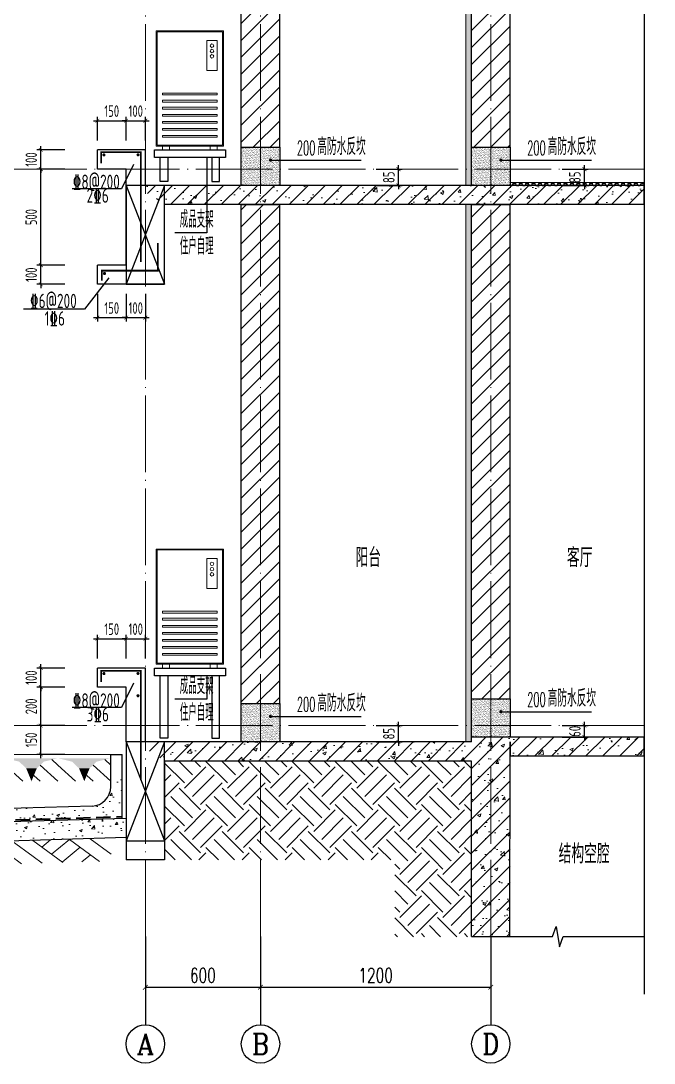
# Model space of a CAD drawing. Extents: x -668857 to 154266, y -275694 to 291306.
# Drawn here: x 26321 to 29621, y 144440 to 149872 of the extents above; entities that cross this region are included whole.
import ezdxf
from ezdxf.enums import TextEntityAlignment as Align

# ---------------------------------------------------------------- set-up
doc = ezdxf.new("R2010")
doc.units = 0
doc.header["$LTSCALE"] = 1000
doc.linetypes.add('DASH', pattern=[0.35, 0.25, -0.1])
doc.linetypes.add('DOTE', pattern=[2.42, 2, -0.2, 0.02, -0.2])
doc.layers.get('0').update_dxf_attribs({"linetype": 'CONTINUOUS'})
doc.layers.get('DEFPOINTS').update_dxf_attribs({"linetype": 'CONTINUOUS'})
for name, color, linetype in [('A-AXIS_TEXT', 7, 'CONTINUOUS'), ('AXIS', 3, 'CONTINUOUS'), ('COLUMN', 4, 'CONTINUOUS'), ('DIM', 2, 'CONTINUOUS'), ('DIM_IDEN', 67, 'CONTINUOUS'), ('DIM_SYMB', 3, 'CONTINUOUS'), ('PUB_TEXT', 2, 'CONTINUOUS'), ('REIN', 6, 'CONTINUOUS'), ('S-大样-砼线', 7, 'CONTINUOUS'), ('S-引出线', 40, 'CONTINUOUS'), ('TEXT', 2, 'CONTINUOUS'), ('WALL', 5, 'CONTINUOUS'), ('空调外机', 8, 'CONTINUOUS'), ('立面-看线', 251, 'CONTINUOUS')]:
    doc.layers.add(name, color=color, linetype=linetype)
for name, color, linetype, lineweight in [('AXIS_TEXT', 7, 'CONTINUOUS', 20), ('DOTE', 19, 'DOTE', 9), ('PUB_HATCH', 8, 'CONTINUOUS', 9), ('填充', 251, 'CONTINUOUS', 5), ('平面-空调室外机', 143, 'CONTINUOUS', 9), ('立面-中轮廓线', 30, 'CONTINUOUS', 35), ('粉刷', 251, 'CONTINUOUS', 9)]:
    doc.layers.add(name, color=color, linetype=linetype, lineweight=lineweight)
doc.styles.add('_TCH_AXIS', font='COMPLEX', dxfattribs={"bigfont": 'GBCBIG'})
doc.styles.add('_TCH_DIM_T3', font='SIMPLEX', dxfattribs={"width": 0.705882, "bigfont": 'GBCBIG'})
doc.styles.add('COMPLEX', font='COMPLEX')
doc.styles.add('DIM_FONT_T3', font='SIMPLEX', dxfattribs={"width": 0.705882, "bigfont": 'GBCBIG'})
doc.styles.add('TSSD_DIMENSION', font='Tssdeng.shx', dxfattribs={"width": 0.7, "bigfont": 'tssdchn.shx'})
doc.styles.add('TSSD_REIN', font='tssdeng.shx', dxfattribs={"width": 0.7, "height": 300, "bigfont": 'tssdchn.shx'})
doc.dimstyles.new('_TCH_ARCH&&25', dxfattribs={"dimtxt": 74.375, "dimasz": 25, "dimexe": 62.5, "dimexo": 75, "dimgap": 25, "dimtad": 1, "dimdec": 0, "dimzin": 0, "dimdsep": 46, "dimtxsty": '_TCH_DIM_T3', "dimblk": 'ARCHTICK', "dimcen": 0.09, "dimclrt": 7, "dimazin": 0, "dimtfac": 1, "dimtdec": 0, "dimtix": 1, "dimtmove": 2, "dimatfit": 3, "dimldrblk": 'ARCHTICK', "dimfxl": 0, "dimtolj": 1, "dimtzin": 0, "dimarcsym": 0})
doc.dimstyles.new('TSSD_20_20', dxfattribs={"dimtxt": 60, "dimasz": 20, "dimexe": 20, "dimexo": 50, "dimgap": 20, "dimtad": 1, "dimdec": 0, "dimzin": 0, "dimdsep": 46, "dimtxsty": 'TSSD_DIMENSION', "dimblk": 'ARCHTICK', "dimblk1": 'ARCHTICK', "dimblk2": 'ARCHTICK', "dimcen": 0, "dimdle": 20, "dimclrt": 7, "dimadec": 0, "dimazin": 0, "dimtfac": 1, "dimtdec": 0, "dimtix": 1, "dimtmove": 2, "dimatfit": 3, "dimfxl": 0, "dimtolj": 1, "dimtzin": 0, "dimarcsym": 0})
pattern_1 = [(45, (-838439.23, 272185.12), (0, 224.506403), [158.75, -158.75]), (45, (-838481.33, 272227.21), (0, 224.506403), [158.75, -158.75]), (45, (-838523.42, 272269.3), (0, 224.506403), [158.75, -158.75]), (135, (-838523.42, 272297.37), (-224.506403, 0), [158.75, -158.75]), (135, (-838481.33, 272339.46), (-224.506403, 0), [158.75, -158.75]), (135, (-838439.23, 272381.56), (-224.506403, 0), [158.75, -158.75])]
pattern_2 = [(50, (28072.99, 249033.25), (143.452037, -12.550427), [15, -165]), (355, (28072.99, 249033.25), (-27.750267, 150.438427), [12, -132]), (100.4514, (28084.94, 249032.2), (115.701876, 137.88791), [12.74804, -140.22842]), (46.1842, (28072.99, 249073.25), (213.44821, -33.1038), [22.5, -247.5]), (96.6356, (28090.77, 249070.5), (186.93254, 194.82357), [19.12206, -210.3426]), (351.1842, (28072.99, 249073.25), (186.93239, 194.82372), [18, -198]), (21, (28092.99, 249063.25), (119.38141, -80.52378), [15, -165]), (326, (28092.99, 249063.25), (48.663066, 145.03001), [12, -132]), (71.4514, (28102.93, 249056.54), (168.044526, 64.5061), [12.74804, -140.22842]), (37.5, (28072.986, 249033.25), (2.431971, 66.578771), [0, -130.4, 0, -134, 0, -132.5]), (7.5, (28072.986, 249033.25), (52.613907, 78.882342), [0, -76.4, 0, -127.4, 0, -50.5]), (327.5, (28028.386, 249033.25), (106.764487, -4.510974), [0, -50, 0, -156, 0, -207]), (317.5, (28008.39, 249033.25), (116.637234, 20.020996), [0, -65, 0, -103.6, 0, -147])]
pattern_3 = [(45, (-562273.49, 314686.944), (-44.1941915, 44.1941915), [])]
pattern_4 = [(45, (-562273.49, 314642.066), (-44.194174, 44.194174), []), (50, (-562273.49, 314642.07), (179.315046, -15.688034), [18.75, -206.25]), (355, (-562273.49, 314642.07), (-34.687833, 188.048033), [15, -165]), (100.4514, (-562258.55, 314640.76), (144.627345, 172.359886), [15.93505, -175.28553]), (46.1842, (-562273.49, 314692.07), (266.81026, -41.37975), [28.125, -309.375]), (96.6356, (-562251.25, 314688.62), (233.66568, 243.52947), [23.90257, -262.92825]), (351.1842, (-562273.5, 314692.07), (233.66549, 243.52965), [22.5, -247.5]), (21, (-562248.49, 314679.57), (149.226763, -100.654723), [18.75, -206.25]), (326, (-562248.49, 314679.57), (60.828833, 181.28751), [15, -165]), (71.4514, (-562236.05, 314671.18), (210.055657, 80.632624), [15.93505, -175.28553]), (37.5, (-562273.49, 314642.066), (3.039964, 83.2234635), [0, -163, 0, -167.5, 0, -165.625]), (7.5, (-562273.49, 314642.07), (65.767384, 98.602928), [0, -95.5, 0, -159.25, 0, -63.125]), (327.5, (-562329.24, 314642.066), (133.455609, -5.638718), [0, -62.5, 0, -195, 0, -258.75]), (317.5, (-562354.24, 314642.07), (145.796542, 25.026246), [0, -81.25, 0, -129.5, 0, -183.75])]

# ---------------------------------------------------------------- blocks, each defined once
blk = doc.blocks.new('$LINEPAT$素土夯实')
at = {"color": 0}
for p, q in [((0, -210), (210, 0)), ((120, -300), (420, 0)), ((420, 0), (608, -188)), ((495, -300), (795, 0)), ((615, 0), (705, -90)), ((315, -105), (502, -293)), ((210, -210), (300, -300)), ((705, -300), (795, -210))]:
    blk.add_line(p, q, dxfattribs=at)
blk = doc.blocks.new('$LinePat$自然土壤')
at = {"color": 0}
for p, q in [((0, -90), (71, -19)), ((0, -300), (211, -89)), ((420, -300), (630, -90)), ((210, -300), (286, -224))]:
    blk.add_line(p, q, dxfattribs=at)
for points in [[(0, 0), (630, 0), (168, -45), (462, -45)], [(168, -45), (462, -45), (252, -132), (378, -132)], [(252, -132), (378, -132), (315, -300)]]:
    blk.add_solid(points, dxfattribs=at)
blk = doc.blocks.new('sanshui')
at = {"layer": '粉刷'}
h = blk.add_hatch(dxfattribs=at)
h.set_pattern_fill('混凝土', color=256, scale=20)
h.set_pattern_definition(pattern_2)
edge = h.paths.add_edge_path()
edge.add_line((346317.8, 427329.6), (346257.8, 427329.6))
edge.add_line((346257.8, 427329.6), (346257.8, 427160.3))
edge.add_arc((346157.8, 427160.3), 100, 271.7184, 360, ccw=False)
edge.add_line((346160.8, 427060.3), (345137.8, 427029.6))
edge.add_line((345137.8, 427029.6), (345137.8, 426969.6))
edge.add_line((345137.8, 426969.6), (346317.8, 427005))
edge.add_line((346317.8, 427005), (346317.8, 427329.6))
h = blk.add_hatch(dxfattribs=at)
h.set_pattern_fill('混凝土', color=256, scale=20)
h.set_pattern_definition(pattern_2)
h.paths.add_polyline_path([(346337.8, 426895.6), (346337.8, 426995.6), (345037.8, 426956.6), (345037.8, 426856.6)])
at = {"layer": 'COLUMN'}
for p, q in [((346257.8, 427329.6), (346317.8, 427329.6)), ((346257.8, 427160.3), (346257.8, 427329.6)), ((346317.8, 426995), (346317.8, 427329.6)), ((346160.8, 427060.3), (345137.8, 427029.6)), ((346338.1, 426995.6), (345037.8, 426956.6)), ((345137.8, 426959.6), (345137.8, 427029.6)), ((345037.8, 426856.6), (345037.8, 426956.6)), ((346338.1, 426895.6), (345037.8, 426856.6))]:
    blk.add_line(p, q, dxfattribs=at)
blk.add_arc((346157.8, 427160.3), 100, 271.7184, 0, dxfattribs=at)
at = {"layer": '立面-中轮廓线', "linetype": 'DASH', "ltscale": 0.3}
blk.add_lwpolyline([(345027.8, 426856.6), (345027.8, 426966.3), (346317.8, 427005)], dxfattribs=at)
at = {"layer": '粉刷'}
blk.add_line((344881.5, 427329.6), (346257.8, 427329.6), dxfattribs=at)
at = {"layer": '粉刷', "yscale": 0.4, "zscale": 0.4}
for name, p, xscale, rotation in [('$LinePat$自然土壤', (345156.8, 427309.6), -0.4369306507241237, 359.9999999999903), ('$LinePat$自然土壤', (345432, 427309.6), -0.4369306507241237, 359.9999999999903), ('$LinePat$自然土壤', (345707.3, 427309.6), -0.4369306507241237, 359.9999999999903), ('$LinePat$自然土壤', (345982.6, 427309.6), -0.4369306507241237, 359.9999999999903), ('$LinePat$自然土壤', (346257.8, 427309.6), -0.4369306507241237, 359.9999999999903), ('$LINEPAT$素土夯实', (345851.2, 426881), -0.5117605352322558, 1.718358001643932), ('$LINEPAT$素土夯实', (346257.8, 426893.2), -0.5117605352322558, 1.718358001643932), ('$LINEPAT$素土夯实', (345444.5, 426868.8), -0.5117605352322558, 1.718358001643932)]:
    blk.add_blockref(name, p, dxfattribs=dict(at, xscale=xscale, rotation=rotation))
blk = doc.blocks.new('kongtiao')
for p, q in [((-338.7, 49), (-338.7, -550.8)), ((11, 49), (-338.7, 49)), ((-334.1, 44.4), (-334.1, -546.2)), ((6.4, 44.4), (-334.1, 44.4)), ((6.4, -546.2), (6.4, 44.4)), ((11, -550.8), (11, 49)), ((-76.2, -0.5), (-76.2, -156.5)), ((-21.1, -0.5), (-76.2, -0.5)), ((-21.1, -156.5), (-21.1, -0.5)), ((-76.2, -156.5), (-21.1, -156.5)), ((-338.7, -550.8), (11, -550.8)), ((-334.1, -546.2), (6.4, -546.2)), ((-306.6, -550.8), (-306.6, -571.2)), ((-306.6, -571.2), (-269.8, -571.2)), ((-269.8, -571.2), (-269.8, -550.8)), ((-57.9, -571.2), (-57.9, -550.8)), ((-21.1, -571.2), (-57.9, -571.2)), ((-21.1, -550.8), (-21.1, -571.2))]:
    blk.add_line(p, q)
for points in [[(-306.6, -275.4), (-21.1, -275.4), (-21.1, -284.6), (-306.6, -284.6)], [(-306.6, -312.1), (-21.1, -312.1), (-21.1, -321.3), (-306.6, -321.3)], [(-306.6, -348.8), (-21.1, -348.8), (-21.1, -358), (-306.6, -358)], [(-306.6, -385.6), (-21.1, -385.6), (-21.1, -394.7), (-306.6, -394.7)], [(-306.6, -422.3), (-21.1, -422.3), (-21.1, -431.5), (-306.6, -431.5)], [(-306.6, -459), (-21.1, -459), (-21.1, -468.2), (-306.6, -468.2)], [(-306.6, -495.7), (-21.1, -495.7), (-21.1, -504.9), (-306.6, -504.9)]]:
    blk.add_lwpolyline(points, close=True)
for centre in [(-48.7, -28), (-48.7, -55.6), (-48.7, -83.1)]:
    blk.add_circle(centre, 9.18)
blk = doc.blocks.new('_ArchTick')
at = {"color": 0, "linetype": 'ByBlock', "const_width": 0.15}
blk.add_lwpolyline([(-0.5, -0.5), (0.5, 0.5)], dxfattribs=at)
blk = doc.blocks.new('*D2349')
at = {"layer": 'DEFPOINTS', "color": 0}
for p in [(29091.8, 146199), (29257.8, 146199), (29091.8, 146139)]:
    blk.add_point(p, dxfattribs=at)
at = {"layer": 'DIM', "color": 0, "lineweight": -2}
for p, q in [((29141.8, 146199), (29277.8, 146199)), ((29257.8, 146199), (29257.8, 146219)), ((29257.8, 146139), (29257.8, 146199)), ((29141.8, 146139), (29277.8, 146139)), ((29257.8, 146139), (29257.8, 146119))]:
    blk.add_line(p, q, dxfattribs=at)
at = {"layer": 'DIM', "color": 0, "lineweight": -2, "xscale": 20, "yscale": 20, "zscale": 20}
for p, rotation in [((29257.8, 146199), 270), ((29257.8, 146139), 90)]:
    blk.add_blockref('_ArchTick', p, dxfattribs=dict(at, rotation=rotation))
at = {"layer": 'DIM', "color": 7, "insert": (29207.8, 146169), "char_height": 60, "attachment_point": 5, "rotation": 90, "style": 'TSSD_DIMENSION'}
blk.add_mtext('\\A1;60', dxfattribs=at)
blk = doc.blocks.new('*D2636')
at = {"layer": 'DEFPOINTS', "color": 0}
for p in [(28122.5, 146199), (28288.5, 146199), (28122.5, 146114)]:
    blk.add_point(p, dxfattribs=at)
at = {"layer": 'DIM', "color": 0, "lineweight": -2}
for p, q in [((28172.5, 146199), (28308.5, 146199)), ((28288.5, 146199), (28288.5, 146219)), ((28288.5, 146114), (28288.5, 146199)), ((28172.5, 146114), (28308.5, 146114)), ((28288.5, 146114), (28288.5, 146094))]:
    blk.add_line(p, q, dxfattribs=at)
at = {"layer": 'DIM', "color": 0, "lineweight": -2, "xscale": 20, "yscale": 20, "zscale": 20}
for p, rotation in [((28288.5, 146199), 270), ((28288.5, 146114), 90)]:
    blk.add_blockref('_ArchTick', p, dxfattribs=dict(at, rotation=rotation))
at = {"layer": 'DIM', "color": 7, "insert": (28238.5, 146156.5), "char_height": 60, "attachment_point": 5, "rotation": 90, "style": 'TSSD_DIMENSION'}
blk.add_mtext('\\A1;85', dxfattribs=at)
blk = doc.blocks.new('*D3125')
at = {"layer": 'DEFPOINTS', "color": 0}
for p in [(26869.8, 146651.4), (26719.8, 146499), (26869.8, 146499)]:
    blk.add_point(p, dxfattribs=at)
at = {"layer": 'DIM', "color": 0, "lineweight": -2}
for p, q in [((26699.8, 146651.4), (26889.8, 146651.4)), ((26719.8, 146549), (26719.8, 146671.4)), ((26869.8, 146549), (26869.8, 146671.4))]:
    blk.add_line(p, q, dxfattribs=at)
at = {"layer": 'DIM', "color": 0, "lineweight": -2, "xscale": 20, "yscale": 20, "zscale": 20, "rotation": 180}
blk.add_blockref('_ArchTick', (26719.8, 146651.4), dxfattribs=at)
at = {"layer": 'DIM', "color": 0, "lineweight": -2, "xscale": 20, "yscale": 20, "zscale": 20}
blk.add_blockref('_ArchTick', (26869.8, 146651.4), dxfattribs=at)
at = {"layer": 'DIM', "color": 7, "insert": (26794.8, 146701.4), "char_height": 60, "attachment_point": 5, "style": 'TSSD_DIMENSION'}
blk.add_mtext('\\A1;150', dxfattribs=at)
blk = doc.blocks.new('*D3126')
at = {"layer": 'DEFPOINTS', "color": 0}
for p in [(26969.8, 146651.4), (26869.8, 146499), (26969.8, 146499)]:
    blk.add_point(p, dxfattribs=at)
at = {"layer": 'DIM', "color": 0, "lineweight": -2}
for p, q in [((26869.8, 146651.4), (26849.8, 146651.4)), ((26869.8, 146549), (26869.8, 146671.4)), ((26869.8, 146651.4), (26969.8, 146651.4)), ((26969.8, 146549), (26969.8, 146671.4)), ((26969.8, 146651.4), (26989.8, 146651.4))]:
    blk.add_line(p, q, dxfattribs=at)
at = {"layer": 'DIM', "color": 0, "lineweight": -2, "xscale": 20, "yscale": 20, "zscale": 20}
blk.add_blockref('_ArchTick', (26869.8, 146651.4), dxfattribs=at)
at = {"layer": 'DIM', "color": 0, "lineweight": -2, "xscale": 20, "yscale": 20, "zscale": 20, "rotation": 180}
blk.add_blockref('_ArchTick', (26969.8, 146651.4), dxfattribs=at)
at = {"layer": 'DIM', "color": 7, "insert": (26919.8, 146701.4), "char_height": 60, "attachment_point": 5, "style": 'TSSD_DIMENSION'}
blk.add_mtext('\\A1;100', dxfattribs=at)
blk = doc.blocks.new('*D3127')
at = {"layer": 'DEFPOINTS', "color": 0}
for p in [(26425.2, 146499), (26599.8, 146499), (26599.8, 146399)]:
    blk.add_point(p, dxfattribs=at)
at = {"layer": 'DIM', "color": 0, "lineweight": -2}
for p, q in [((26425.2, 146499), (26425.2, 146519)), ((26549.8, 146499), (26405.2, 146499)), ((26425.2, 146399), (26425.2, 146499)), ((26549.8, 146399), (26405.2, 146399)), ((26425.2, 146399), (26425.2, 146379))]:
    blk.add_line(p, q, dxfattribs=at)
at = {"layer": 'DIM', "color": 0, "lineweight": -2, "xscale": 20, "yscale": 20, "zscale": 20}
for p, rotation in [((26425.2, 146499), 270), ((26425.2, 146399), 90)]:
    blk.add_blockref('_ArchTick', p, dxfattribs=dict(at, rotation=rotation))
at = {"layer": 'DIM', "color": 7, "insert": (26375.2, 146449), "char_height": 60, "attachment_point": 5, "rotation": 90, "style": 'TSSD_DIMENSION'}
blk.add_mtext('\\A1;100', dxfattribs=at)
blk = doc.blocks.new('*D3128')
at = {"layer": 'DEFPOINTS', "color": 0}
for p in [(26425.2, 146399), (26599.8, 146399), (26599.8, 146199)]:
    blk.add_point(p, dxfattribs=at)
at = {"layer": 'DIM', "color": 0, "lineweight": -2}
for p, q in [((26425.2, 146179), (26425.2, 146419)), ((26549.8, 146399), (26405.2, 146399)), ((26549.8, 146199), (26405.2, 146199))]:
    blk.add_line(p, q, dxfattribs=at)
at = {"layer": 'DIM', "color": 0, "lineweight": -2, "xscale": 20, "yscale": 20, "zscale": 20}
for p, rotation in [((26425.2, 146399), 90), ((26425.2, 146199), 270)]:
    blk.add_blockref('_ArchTick', p, dxfattribs=dict(at, rotation=rotation))
at = {"layer": 'DIM', "color": 7, "insert": (26375.2, 146299), "char_height": 60, "attachment_point": 5, "rotation": 90, "style": 'TSSD_DIMENSION'}
blk.add_mtext('\\A1;200', dxfattribs=at)
blk = doc.blocks.new('*D3129')
at = {"layer": 'DEFPOINTS', "color": 0}
for p in [(26425.2, 146199), (26599.8, 146199), (26599.8, 146049)]:
    blk.add_point(p, dxfattribs=at)
at = {"layer": 'DIM', "color": 0, "lineweight": -2}
for p, q in [((26549.8, 146199), (26405.2, 146199)), ((26425.2, 146029), (26425.2, 146219)), ((26549.8, 146049), (26405.2, 146049))]:
    blk.add_line(p, q, dxfattribs=at)
at = {"layer": 'DIM', "color": 0, "lineweight": -2, "xscale": 20, "yscale": 20, "zscale": 20}
for p, rotation in [((26425.2, 146199), 90), ((26425.2, 146049), 270)]:
    blk.add_blockref('_ArchTick', p, dxfattribs=dict(at, rotation=rotation))
at = {"layer": 'DIM', "color": 7, "insert": (26375.2, 146124), "char_height": 60, "attachment_point": 5, "rotation": 90, "style": 'TSSD_DIMENSION'}
blk.add_mtext('\\A1;150', dxfattribs=at)
blk = doc.blocks.new('*D3141')
at = {"layer": 'DEFPOINTS', "color": 0}
for p in [(26869.8, 149351.4), (26719.8, 149199), (26869.8, 149199)]:
    blk.add_point(p, dxfattribs=at)
at = {"layer": 'DIM', "color": 0, "lineweight": -2}
for p, q in [((26699.8, 149351.4), (26889.8, 149351.4)), ((26719.8, 149249), (26719.8, 149371.4)), ((26869.8, 149249), (26869.8, 149371.4))]:
    blk.add_line(p, q, dxfattribs=at)
at = {"layer": 'DIM', "color": 0, "lineweight": -2, "xscale": 20, "yscale": 20, "zscale": 20, "rotation": 180}
blk.add_blockref('_ArchTick', (26719.8, 149351.4), dxfattribs=at)
at = {"layer": 'DIM', "color": 0, "lineweight": -2, "xscale": 20, "yscale": 20, "zscale": 20}
blk.add_blockref('_ArchTick', (26869.8, 149351.4), dxfattribs=at)
at = {"layer": 'DIM', "color": 7, "insert": (26794.8, 149401.4), "char_height": 60, "attachment_point": 5, "style": 'TSSD_DIMENSION'}
blk.add_mtext('\\A1;150', dxfattribs=at)
blk = doc.blocks.new('*D3142')
at = {"layer": 'DEFPOINTS', "color": 0}
for p in [(26969.8, 149351.4), (26869.8, 149199), (26969.8, 149199)]:
    blk.add_point(p, dxfattribs=at)
at = {"layer": 'DIM', "color": 0, "lineweight": -2}
for p, q in [((26869.8, 149351.4), (26849.8, 149351.4)), ((26869.8, 149249), (26869.8, 149371.4)), ((26869.8, 149351.4), (26969.8, 149351.4)), ((26969.8, 149249), (26969.8, 149371.4)), ((26969.8, 149351.4), (26989.8, 149351.4))]:
    blk.add_line(p, q, dxfattribs=at)
at = {"layer": 'DIM', "color": 0, "lineweight": -2, "xscale": 20, "yscale": 20, "zscale": 20}
blk.add_blockref('_ArchTick', (26869.8, 149351.4), dxfattribs=at)
at = {"layer": 'DIM', "color": 0, "lineweight": -2, "xscale": 20, "yscale": 20, "zscale": 20, "rotation": 180}
blk.add_blockref('_ArchTick', (26969.8, 149351.4), dxfattribs=at)
at = {"layer": 'DIM', "color": 7, "insert": (26919.8, 149401.4), "char_height": 60, "attachment_point": 5, "style": 'TSSD_DIMENSION'}
blk.add_mtext('\\A1;100', dxfattribs=at)
blk = doc.blocks.new('*D3143')
at = {"layer": 'DEFPOINTS', "color": 0}
for p in [(26719.8, 148499), (26869.8, 148499), (26869.8, 148325.3)]:
    blk.add_point(p, dxfattribs=at)
at = {"layer": 'DIM', "color": 0, "lineweight": -2}
for p, q in [((26719.8, 148449), (26719.8, 148305.3)), ((26869.8, 148449), (26869.8, 148305.3)), ((26699.8, 148325.3), (26889.8, 148325.3))]:
    blk.add_line(p, q, dxfattribs=at)
at = {"layer": 'DIM', "color": 0, "lineweight": -2, "xscale": 20, "yscale": 20, "zscale": 20, "rotation": 180}
blk.add_blockref('_ArchTick', (26719.8, 148325.3), dxfattribs=at)
at = {"layer": 'DIM', "color": 0, "lineweight": -2, "xscale": 20, "yscale": 20, "zscale": 20}
blk.add_blockref('_ArchTick', (26869.8, 148325.3), dxfattribs=at)
at = {"layer": 'DIM', "color": 7, "insert": (26794.8, 148375.3), "char_height": 60, "attachment_point": 5, "style": 'TSSD_DIMENSION'}
blk.add_mtext('\\A1;150', dxfattribs=at)
blk = doc.blocks.new('*D3144')
at = {"layer": 'DEFPOINTS', "color": 0}
for p in [(26869.8, 148499), (26969.8, 148499), (26969.8, 148325.3)]:
    blk.add_point(p, dxfattribs=at)
at = {"layer": 'DIM', "color": 0, "lineweight": -2}
for p, q in [((26869.8, 148449), (26869.8, 148305.3)), ((26969.8, 148449), (26969.8, 148305.3)), ((26869.8, 148325.3), (26849.8, 148325.3)), ((26869.8, 148325.3), (26969.8, 148325.3)), ((26969.8, 148325.3), (26989.8, 148325.3))]:
    blk.add_line(p, q, dxfattribs=at)
at = {"layer": 'DIM', "color": 0, "lineweight": -2, "xscale": 20, "yscale": 20, "zscale": 20}
blk.add_blockref('_ArchTick', (26869.8, 148325.3), dxfattribs=at)
at = {"layer": 'DIM', "color": 0, "lineweight": -2, "xscale": 20, "yscale": 20, "zscale": 20, "rotation": 180}
blk.add_blockref('_ArchTick', (26969.8, 148325.3), dxfattribs=at)
at = {"layer": 'DIM', "color": 7, "insert": (26919.8, 148375.3), "char_height": 60, "attachment_point": 5, "style": 'TSSD_DIMENSION'}
blk.add_mtext('\\A1;100', dxfattribs=at)
blk = doc.blocks.new('*D3145')
at = {"layer": 'DEFPOINTS', "color": 0}
for p in [(26425.2, 149199), (26599.8, 149199), (26599.8, 149099)]:
    blk.add_point(p, dxfattribs=at)
at = {"layer": 'DIM', "color": 0, "lineweight": -2}
for p, q in [((26549.8, 149199), (26405.2, 149199)), ((26425.2, 149199), (26425.2, 149219)), ((26425.2, 149099), (26425.2, 149199)), ((26549.8, 149099), (26405.2, 149099)), ((26425.2, 149099), (26425.2, 149079))]:
    blk.add_line(p, q, dxfattribs=at)
at = {"layer": 'DIM', "color": 0, "lineweight": -2, "xscale": 20, "yscale": 20, "zscale": 20}
for p, rotation in [((26425.2, 149199), 270), ((26425.2, 149099), 90)]:
    blk.add_blockref('_ArchTick', p, dxfattribs=dict(at, rotation=rotation))
at = {"layer": 'DIM', "color": 7, "insert": (26375.2, 149149), "char_height": 60, "attachment_point": 5, "rotation": 90, "style": 'TSSD_DIMENSION'}
blk.add_mtext('\\A1;100', dxfattribs=at)
blk = doc.blocks.new('*D3146')
at = {"layer": 'DEFPOINTS', "color": 0}
for p in [(26425.2, 149099), (26599.8, 149099), (26599.8, 148599)]:
    blk.add_point(p, dxfattribs=at)
at = {"layer": 'DIM', "color": 0, "lineweight": -2}
for p, q in [((26425.2, 148579), (26425.2, 149119)), ((26549.8, 149099), (26405.2, 149099)), ((26549.8, 148599), (26405.2, 148599))]:
    blk.add_line(p, q, dxfattribs=at)
at = {"layer": 'DIM', "color": 0, "lineweight": -2, "xscale": 20, "yscale": 20, "zscale": 20}
for p, rotation in [((26425.2, 149099), 90), ((26425.2, 148599), 270)]:
    blk.add_blockref('_ArchTick', p, dxfattribs=dict(at, rotation=rotation))
at = {"layer": 'DIM', "color": 7, "insert": (26375.2, 148849), "char_height": 60, "attachment_point": 5, "rotation": 90, "style": 'TSSD_DIMENSION'}
blk.add_mtext('\\A1;500', dxfattribs=at)
blk = doc.blocks.new('*D3147')
at = {"layer": 'DEFPOINTS', "color": 0}
for p in [(26425.2, 148599), (26599.8, 148599), (26599.8, 148499)]:
    blk.add_point(p, dxfattribs=at)
at = {"layer": 'DIM', "color": 0, "lineweight": -2}
for p, q in [((26549.8, 148599), (26405.2, 148599)), ((26425.2, 148599), (26425.2, 148619)), ((26425.2, 148499), (26425.2, 148599)), ((26549.8, 148499), (26405.2, 148499)), ((26425.2, 148499), (26425.2, 148479))]:
    blk.add_line(p, q, dxfattribs=at)
at = {"layer": 'DIM', "color": 0, "lineweight": -2, "xscale": 20, "yscale": 20, "zscale": 20}
for p, rotation in [((26425.2, 148599), 270), ((26425.2, 148499), 90)]:
    blk.add_blockref('_ArchTick', p, dxfattribs=dict(at, rotation=rotation))
at = {"layer": 'DIM', "color": 7, "insert": (26375.2, 148549), "char_height": 60, "attachment_point": 5, "rotation": 90, "style": 'TSSD_DIMENSION'}
blk.add_mtext('\\A1;100', dxfattribs=at)
blk = doc.blocks.new('*D3148')
at = {"layer": 'DEFPOINTS', "color": 0}
for p in [(28122.5, 149099), (28288.5, 149099), (28122.5, 149014)]:
    blk.add_point(p, dxfattribs=at)
at = {"layer": 'DIM', "color": 0, "lineweight": -2}
for p, q in [((28288.5, 149099), (28288.5, 149119)), ((28172.5, 149099), (28308.5, 149099)), ((28288.5, 149014), (28288.5, 149099)), ((28172.5, 149014), (28308.5, 149014)), ((28288.5, 149014), (28288.5, 148994))]:
    blk.add_line(p, q, dxfattribs=at)
at = {"layer": 'DIM', "color": 0, "lineweight": -2, "xscale": 20, "yscale": 20, "zscale": 20}
for p, rotation in [((28288.5, 149099), 270), ((28288.5, 149014), 90)]:
    blk.add_blockref('_ArchTick', p, dxfattribs=dict(at, rotation=rotation))
at = {"layer": 'DIM', "color": 7, "insert": (28238.5, 149056.5), "char_height": 60, "attachment_point": 5, "rotation": 90, "style": 'TSSD_DIMENSION'}
blk.add_mtext('\\A1;85', dxfattribs=at)
blk = doc.blocks.new('*D3149')
at = {"layer": 'DEFPOINTS', "color": 0}
for p in [(29091.8, 149099), (29257.8, 149099), (29091.8, 149014)]:
    blk.add_point(p, dxfattribs=at)
at = {"layer": 'DIM', "color": 0, "lineweight": -2}
for p, q in [((29257.8, 149099), (29257.8, 149119)), ((29141.8, 149099), (29277.8, 149099)), ((29257.8, 149014), (29257.8, 149099)), ((29141.8, 149014), (29277.8, 149014)), ((29257.8, 149014), (29257.8, 148994))]:
    blk.add_line(p, q, dxfattribs=at)
at = {"layer": 'DIM', "color": 0, "lineweight": -2, "xscale": 20, "yscale": 20, "zscale": 20}
for p, rotation in [((29257.8, 149099), 270), ((29257.8, 149014), 90)]:
    blk.add_blockref('_ArchTick', p, dxfattribs=dict(at, rotation=rotation))
at = {"layer": 'DIM', "color": 7, "insert": (29207.8, 149056.5), "char_height": 60, "attachment_point": 5, "rotation": 90, "style": 'TSSD_DIMENSION'}
blk.add_mtext('\\A1;85', dxfattribs=at)
blk = doc.blocks.new('*D3154')
at = {"layer": 'AXIS', "color": 0, "lineweight": -2}
for p, q in [((26969.8, 145024), (26969.8, 144772.5)), ((27569.8, 145024), (27569.8, 144772.5)), ((26969.8, 144835), (27569.8, 144835))]:
    blk.add_line(p, q, dxfattribs=at)
at = {"layer": 'DEFPOINTS', "color": 0}
for p in [(26969.8, 145099), (27569.8, 145099), (27569.8, 144835)]:
    blk.add_point(p, dxfattribs=at)
at = {"layer": 'AXIS', "color": 0, "lineweight": -2, "xscale": 25, "yscale": 25, "zscale": 25, "rotation": 180}
blk.add_blockref('_ArchTick', (26969.8, 144835), dxfattribs=at)
at = {"layer": 'AXIS', "color": 0, "lineweight": -2, "xscale": 25, "yscale": 25, "zscale": 25}
blk.add_blockref('_ArchTick', (27569.8, 144835), dxfattribs=at)
at = {"layer": 'AXIS', "color": 7, "insert": (27269.8, 144897.2), "char_height": 74.38, "attachment_point": 5, "style": '_TCH_DIM_T3'}
blk.add_mtext('\\A1;600', dxfattribs=at)
blk = doc.blocks.new('*D3155')
at = {"layer": 'AXIS', "color": 0, "lineweight": -2}
for p, q in [((27569.8, 145024), (27569.8, 144772.5)), ((28769.8, 145024), (28769.8, 144772.5)), ((27569.8, 144835), (28769.8, 144835))]:
    blk.add_line(p, q, dxfattribs=at)
at = {"layer": 'DEFPOINTS', "color": 0}
for p in [(27569.8, 145099), (28769.8, 145099), (28769.8, 144835)]:
    blk.add_point(p, dxfattribs=at)
at = {"layer": 'AXIS', "color": 0, "lineweight": -2, "xscale": 25, "yscale": 25, "zscale": 25, "rotation": 180}
blk.add_blockref('_ArchTick', (27569.8, 144835), dxfattribs=at)
at = {"layer": 'AXIS', "color": 0, "lineweight": -2, "xscale": 25, "yscale": 25, "zscale": 25}
blk.add_blockref('_ArchTick', (28769.8, 144835), dxfattribs=at)
at = {"layer": 'AXIS', "color": 7, "insert": (28169.8, 144897.2), "char_height": 74.38, "attachment_point": 5, "style": '_TCH_DIM_T3'}
blk.add_mtext('\\A1;1200', dxfattribs=at)
blk = doc.blocks.new('_AXISO')
blk.add_circle((0, 0), 0.5)
at = {"layer": 'A-AXIS_TEXT', "style": 'COMPLEX', "width": 1.041667}
blk.add_attdef('A', text='', height=0.56, dxfattribs=at).set_placement((-0.25, -0.28), (0.25, -0.28), align=Align.FIT)
blk = doc.blocks.new('A$C5D8418BC')
at = {"layer": 'REIN'}
blk.add_lwpolyline([(150.9, 827.1, 9, 9, 0), (150.9, 885.3, 9, 9, 0), (357.8, 885.3, 9, 9, 0), (357.8, 313.8, 9, 9, 0)], format="xyseb", dxfattribs=at)
at = {"layer": 'REIN', "const_width": 8}
for points in [[(161.2, 870.9, 1), (169.2, 870.9, 1)], [(338.6, 871.5, 1), (346.6, 871.5, 1)], [(338.6, 755.3, 1), (346.6, 755.3, 1)]]:
    blk.add_lwpolyline(points, format="xyb", close=True, dxfattribs=at)
at = {"layer": 'S-大样-砼线'}
for p, q in [((280.8, 515), (480.8, 0)), ((480.9, 515), (280.9, 0))]:
    blk.add_line(p, q, dxfattribs=at)
blk.add_lwpolyline([(480.8, 515), (280.8, 515), (280.8, 0), (480.8, 0)], close=True, dxfattribs=at)
at = {"layer": 'S-引出线'}
blk.add_lwpolyline([(318.6, 820.3), (257, 693.9), (0, 693.9)], dxfattribs=at)
at = {"layer": 'TEXT', "style": 'TSSD_REIN', "width": 0.7}
for s, p in [('%%1328@200', (2.7, 693.2)), ('3%%1326', (75, 621.6))]:
    blk.add_text(s, height=75, rotation=0, dxfattribs=at).set_placement(p)
blk = doc.blocks.new('20210809.02274092')
at = {"layer": 'REIN', "const_width": 9}
for points in [[(87559.5, 67421), (87559.5, 67479.2), (87766.3, 67479.2), (87766.3, 66907.7)], [(87562.2, 66808.9), (87562.2, 66861.8), (87854.6, 66861.8), (87854.6, 67006.2)]]:
    blk.add_lwpolyline(points, dxfattribs=at)
at = {"layer": 'REIN', "const_width": 8}
for points in [[(87569.7, 67464.8, 1), (87577.7, 67464.8, 1)], [(87747.2, 67465.4, 1), (87755.2, 67465.4, 1)], [(87572.8, 66847, 1), (87580.8, 66847, 1)]]:
    blk.add_lwpolyline(points, format="xyb", close=True, dxfattribs=at)
at = {"layer": 'S-引出线'}
for points in [[(87727.2, 67414.2), (87665.5, 67287.8), (87408.6, 67287.8)], [(87599.8, 66823.6), (87473.1, 66660.6), (87154.5, 66660.6)]]:
    blk.add_lwpolyline(points, dxfattribs=at)
at = {"layer": 'TEXT', "style": 'TSSD_REIN', "width": 0.7}
for s, p in [('%%1328@200', (87411.3, 67287.1)), ('2%%1326', (87483.5, 67215.5)), ('%%1326@200', (87188.4, 66666.4)), ('1%%1326', (87264.6, 66575.2))]:
    blk.add_text(s, height=75, rotation=0, dxfattribs=at).set_placement(p)

msp = doc.modelspace()

# ---------------------------------------------------------------- hatches: boundary and pattern name
at = {"layer": 'PUB_HATCH'}
h = msp.add_hatch(dxfattribs=at)
h.set_pattern_fill('普通砖', color=256, scale=25, style=0)
h.set_pattern_definition(pattern_3)
h.paths.add_polyline_path([(27669.84, 149214.03), (27669.84, 151814.03), (27469.84, 151814.03), (27469.84, 149214.03)])
h = msp.add_hatch(dxfattribs=at)
h.set_pattern_fill('普通砖', color=256, scale=25, style=0)
h.set_pattern_definition(pattern_3)
h.paths.add_polyline_path([(28869.84, 149214.03), (28869.84, 151814.03), (28669.84, 151814.03), (28669.84, 149214.03)])
h = msp.add_hatch(dxfattribs=at)
h.set_pattern_fill('钢筋混凝土', color=256, scale=25, style=0)
h.set_pattern_definition(pattern_4)
h.paths.add_polyline_path([(29568.37, 149014.03), (26969.84, 149014.03), (26969.84, 148980.7), (27069.84, 148914.03), (29568.37, 148914.03)])
h = msp.add_hatch(dxfattribs=at)
h.set_pattern_fill('普通砖', color=256, scale=25, style=0)
h.set_pattern_definition(pattern_3)
h.paths.add_polyline_path([(27669.84, 146314.03), (27669.84, 148914.03), (27469.84, 148914.03), (27469.84, 146314.03)])
h = msp.add_hatch(dxfattribs=at)
h.set_pattern_fill('普通砖', color=256, scale=25, style=0)
h.set_pattern_definition(pattern_3)
h.paths.add_polyline_path([(28869.84, 146339.03), (28869.84, 148914.03), (28669.84, 148914.03), (28669.84, 146339.03)])
h = msp.add_hatch(dxfattribs=at)
h.set_pattern_fill('钢筋混凝土', color=256, scale=25, style=0)
h.set_pattern_definition(pattern_4)
h.paths.add_polyline_path([(29568.37, 146139.03), (28669.84, 146139.03), (28869.84, 146039.03), (29568.37, 146039.03)])
h = msp.add_hatch(dxfattribs=at)
h.set_pattern_fill('钢筋混凝土', color=256, scale=25, style=0)
h.set_pattern_definition(pattern_4)
h.paths.add_polyline_path([(28736.51, 146080.7), (28869.84, 146114.03), (28869.84, 146039.03), (28669.84, 146139.03), (28669.84, 146114.03)])
h = msp.add_hatch(dxfattribs=at)
h.set_pattern_fill('钢筋混凝土', color=256, scale=25, style=0)
h.set_pattern_definition(pattern_4)
h.paths.add_polyline_path([(28736.51, 146080.7), (28669.84, 146114.03), (26969.84, 146114.03), (26969.84, 146080.7), (27069.84, 146014.03), (28669.84, 146014.03)])
h = msp.add_hatch(dxfattribs=at)
h.set_pattern_fill('钢筋混凝土', color=256, scale=25, style=0)
h.set_pattern_definition(pattern_4)
h.paths.add_polyline_path([(28869.81, 145099.03), (28869.84, 146114.03), (28736.51, 146080.7), (28669.84, 146014.03), (28669.81, 145099.03)])
at = {"layer": '填充'}
h = msp.add_hatch(dxfattribs=at)
h.set_pattern_fill('EARTH', color=250, scale=50, angle=45, style=0)
h.set_pattern_definition(pattern_1)
h.paths.add_polyline_path([(27069.84, 145499.05), (28669.83, 145499.02), (28669.84, 146014.02), (27069.85, 146014.04)])
h = msp.add_hatch(dxfattribs=at)
h.set_pattern_fill('EARTH', color=250, scale=50, angle=45, style=0)
h.set_pattern_definition(pattern_1)
h.paths.add_polyline_path([(28669.84, 145499.03), (28269.84, 145499.03), (28269.84, 145098.84), (28669.84, 145098.84)])
at = {"layer": '立面-看线'}
h = msp.add_hatch(dxfattribs=at)
h.set_pattern_fill('HONEY', color=256, scale=7, angle=90)
h.set_pattern_definition([(90, (414031.7955, -652154.206), (-9.623705, 16.66875), [11.1125, -22.225]), (210, (414031.7955, -652154.206), (-9.62370845, -16.66874801), [11.1125, -22.225]), (150, (414031.7955, -652154.206), (-19.24741345, 1.99e-06), [-22.225, 11.1125])])
edge = h.paths.add_edge_path()
edge.add_line((28642.53, 149014.03), (28669.84, 149014.03))
edge.add_line((28669.84, 149014.03), (28669.84, 151814.03))
edge.add_line((28669.84, 151814.03), (28639.84, 151814.03))
edge.add_line((28639.84, 151814.03), (28639.84, 149014.03))
h = msp.add_hatch(dxfattribs=at)
h.set_pattern_fill('碎沙', color=256, scale=4)
h.set_pattern_definition([(37.5, (-773583.397, -236347.918), (-0.32000626, 9.78826475), [0, -7.7216, 0, -8.636, 0, -8.255]), (7.5, (-773583.397, -236347.918), (8.99046566, 14.33650201), [0, -4.1656, 0, -6.9596, 0, -2.667]), (327.5, (-773589.645, -236347.918), (15.819847405, 0.02874369), [0, -2.54, 0, -9.144, 0, -11.938]), (317.5, (-773589.645, -236347.918), (15.27112905, 4.45858647), [0, -1.27, 0, -5.9944, 0, -6.858])])
h.paths.add_polyline_path([(27469.84, 149014.03), (27669.84, 149014.03), (27669.84, 149214.03), (27469.84, 149214.03)])
h = msp.add_hatch(dxfattribs=at)
h.set_pattern_fill('碎沙', color=256, scale=4)
h.set_pattern_definition([(37.5, (-772383.397, -236347.918), (-0.32000626, 9.78826475), [0, -7.7216, 0, -8.636, 0, -8.255]), (7.5, (-772383.397, -236347.918), (8.99046566, 14.33650201), [0, -4.1656, 0, -6.9596, 0, -2.667]), (327.5, (-772389.645, -236347.918), (15.819847405, 0.02874369), [0, -2.54, 0, -9.144, 0, -11.938]), (317.5, (-772389.645, -236347.918), (15.27112905, 4.45858647), [0, -1.27, 0, -5.9944, 0, -6.858])])
h.paths.add_polyline_path([(28669.84, 149014.03), (28869.84, 149014.03), (28869.84, 149214.03), (28669.84, 149214.03)])
h = msp.add_hatch(dxfattribs=at)
h.set_pattern_fill('HONEY', color=256, scale=7)
h.set_pattern_definition([(0, (-772479.426, -236347.918), (16.66875, 9.623705), [11.1125, -22.225]), (120, (-772479.426, -236347.918), (-16.66874801, 9.62370845), [11.1125, -22.225]), (60, (-772479.426, -236347.918), (1.99e-06, 19.24741345), [-22.225, 11.1125])])
h.paths.add_polyline_path([(29568.37, 149029.03), (28869.84, 149029.03), (28869.84, 149014.03), (29568.37, 149014.03)])
h = msp.add_hatch(dxfattribs=at)
h.set_pattern_fill('HONEY', color=256, scale=7, angle=90)
h.set_pattern_definition([(90, (414031.7955, -655054.206), (-9.623705, 16.66875), [11.1125, -22.225]), (210, (414031.7955, -655054.206), (-9.62370845, -16.66874801), [11.1125, -22.225]), (150, (414031.7955, -655054.206), (-19.24741345, 1.99e-06), [-22.225, 11.1125])])
edge = h.paths.add_edge_path()
edge.add_line((28642.53, 146114.03), (28669.84, 146114.03))
edge.add_line((28669.84, 146114.03), (28669.84, 148914.03))
edge.add_line((28669.84, 148914.03), (28639.84, 148914.03))
edge.add_line((28639.84, 148914.03), (28639.84, 146114.03))
h = msp.add_hatch(dxfattribs=at)
h.set_pattern_fill('碎沙', color=256, scale=4)
h.set_pattern_definition([(37.5, (-773583.397, -239247.918), (-0.32000626, 9.78826475), [0, -7.7216, 0, -8.636, 0, -8.255]), (7.5, (-773583.397, -239247.918), (8.99046566, 14.33650201), [0, -4.1656, 0, -6.9596, 0, -2.667]), (327.5, (-773589.645, -239247.918), (15.819847405, 0.02874369), [0, -2.54, 0, -9.144, 0, -11.938]), (317.5, (-773589.645, -239247.918), (15.27112905, 4.45858647), [0, -1.27, 0, -5.9944, 0, -6.858])])
h.paths.add_polyline_path([(27469.84, 146114.03), (27669.84, 146114.03), (27669.84, 146314.03), (27469.84, 146314.03)])
h = msp.add_hatch(dxfattribs=at)
h.set_pattern_fill('碎沙', color=256, scale=4)
h.set_pattern_definition([(37.5, (-772383.397, -239222.918), (-0.32000626, 9.78826475), [0, -7.7216, 0, -8.636, 0, -8.255]), (7.5, (-772383.397, -239222.918), (8.99046566, 14.33650201), [0, -4.1656, 0, -6.9596, 0, -2.667]), (327.5, (-772389.645, -239222.918), (15.819847405, 0.02874369), [0, -2.54, 0, -9.144, 0, -11.938]), (317.5, (-772389.645, -239222.918), (15.27112905, 4.45858647), [0, -1.27, 0, -5.9944, 0, -6.858])])
h.paths.add_polyline_path([(28669.84, 146139.03), (28869.84, 146139.03), (28869.84, 146339.03), (28669.84, 146339.03)])

# ---------------------------------------------------------------- linework, layer by layer
at = {"layer": 'AXIS'}
for p, q in [((26969.81, 145099.03), (26969.81, 144639.64)), ((27569.81, 145099.03), (27569.81, 144639.64)), ((28769.81, 145099.03), (28769.81, 144639.64))]:
    msp.add_line(p, q, dxfattribs=at)
at = {"layer": 'DIM'}
for p, q in [((27289.51, 149159.03), (27289.51, 148767.42)), ((27289.51, 148767.42), (27122.97, 148767.42)), ((27289.51, 146459.03), (27289.51, 146336.58)), ((27289.51, 146336.58), (27122.97, 146336.58))]:
    msp.add_line(p, q, dxfattribs=at)
at = {"layer": 'DIM_IDEN'}
for p, q in [((27622.29, 149146.32), (27736.65, 149146.32)), ((27736.65, 149146.32), (28095.21, 149146.32)), ((28822.29, 149146.32), (28936.65, 149146.32)), ((28936.65, 149146.32), (29295.21, 149146.32)), ((27622.29, 146246.32), (27736.65, 146246.32)), ((27736.65, 146246.32), (28095.21, 146246.32)), ((28822.29, 146271.32), (28936.65, 146271.32)), ((28936.65, 146271.32), (29295.21, 146271.32))]:
    msp.add_line(p, q, dxfattribs=at)
at = {"layer": 'DIM_IDEN', "const_width": 8.33}
for points in [[(27618.12, 149146.32, 1), (27626.45, 149146.32, 1)], [(28818.12, 149146.32, 1), (28826.45, 149146.32, 1)], [(27618.12, 146246.32, 1), (27626.45, 146246.32, 1)], [(28818.12, 146271.32, 1), (28826.45, 146271.32, 1)]]:
    msp.add_lwpolyline(points, format="xyb", close=True, dxfattribs=at)
at = {"layer": 'DIM_SYMB'}
for points in [[(29568.37, 164119.03), (29568.37, 154487.16), (29620.87, 154468.05), (29515.87, 154449.54), (29568.37, 154430.91), (29568.37, 144799.03)], [(28669.81, 145099.03), (29090.97, 145099.03), (29110.07, 145151.53), (29128.59, 145046.53), (29147.22, 145099.03), (29568.37, 145099.03)]]:
    msp.add_lwpolyline(points, dxfattribs=at)
at = {"layer": 'DOTE', "color": 1, "linetype": 'DOTE', "ltscale": 0.2}
for p, q in [((26969.84, 145099.03), (26969.84, 164699.03)), ((27569.84, 145099.03), (27569.84, 164699.03)), ((28769.84, 145099.03), (28769.84, 164699.03)), ((29568.37, 149099.03), (25799.65, 149099.03)), ((29568.37, 146199.03), (25799.65, 146199.03))]:
    msp.add_line(p, q, dxfattribs=at)
at = {"layer": 'PUB_HATCH', "color": 215}
for p, q in [((28639.84, 151814.03), (28639.84, 149014.03)), ((28869.84, 149029.03), (29568.37, 149029.03)), ((28639.84, 148914.03), (28639.84, 146114.03))]:
    msp.add_line(p, q, dxfattribs=at)
at = {"layer": 'S-大样-砼线'}
for p, q in [((26869.84, 149014.02), (27069.84, 148499.02)), ((27069.85, 149014.02), (26869.85, 148499.02))]:
    msp.add_line(p, q, dxfattribs=at)
msp.add_lwpolyline([(27069.84, 149014.02), (26869.84, 149014.02), (26869.84, 148499.02), (27069.84, 148499.02)], close=True, dxfattribs=at)
at = {"layer": 'WALL'}
for p, q in [((27469.84, 149214.03), (27469.84, 151814.03)), ((27669.84, 149214.03), (27669.84, 151814.03)), ((28669.84, 149214.03), (28669.84, 151814.03)), ((28869.84, 149214.03), (28869.84, 151814.03)), ((26969.84, 149199.05), (26719.84, 149199.05)), ((26719.84, 149099.05), (26719.84, 149199.05)), ((26969.84, 149014.03), (26969.84, 149199.05)), ((27469.84, 149214.03), (27669.84, 149214.03)), ((28669.84, 149214.03), (28869.84, 149214.03)), ((26869.84, 149099.05), (26719.84, 149099.05)), ((26869.84, 149014.03), (26869.84, 149099.05)), ((26869.84, 148599.02), (26869.84, 149014.03)), ((29568.37, 149014.03), (26969.84, 149014.03)), ((29568.37, 148914.03), (29568.37, 149014.03)), ((27069.84, 148499.02), (27069.84, 148914.03)), ((29568.37, 148914.03), (27069.84, 148914.03)), ((27469.84, 146314.03), (27469.84, 148914.03)), ((27469.84, 148914.03), (27669.84, 148914.03)), ((27669.84, 146314.03), (27669.84, 148914.03)), ((28669.84, 146339.03), (28669.84, 148914.03)), ((28669.84, 148914.03), (28869.84, 148914.03)), ((28869.84, 146339.03), (28869.84, 148914.03)), ((26869.84, 148599.02), (26719.84, 148599.02)), ((26719.84, 148499.02), (26719.84, 148599.02)), ((27069.84, 148499.02), (26719.84, 148499.02)), ((26969.84, 146499.05), (26719.84, 146499.05)), ((26719.84, 146399.05), (26719.84, 146499.05)), ((26969.84, 146114.03), (26969.84, 146499.05)), ((26869.84, 146399.05), (26719.84, 146399.05)), ((26869.84, 146114.03), (26869.84, 146399.05)), ((27469.84, 146314.03), (27669.84, 146314.03)), ((28669.84, 146339.03), (28869.84, 146339.03)), ((29568.37, 146139.03), (28669.84, 146139.03)), ((28669.84, 146114.03), (28669.84, 146139.03)), ((29568.37, 146039.03), (29568.37, 146139.03)), ((26869.84, 146114.03), (26869.84, 145499.03)), ((28669.84, 146114.03), (26969.84, 146114.03)), ((28869.81, 145099.03), (28869.84, 146114.03)), ((28869.84, 146114.03), (28869.84, 146039.03)), ((29568.37, 146039.03), (28869.84, 146039.03)), ((27069.84, 146014.03), (27069.84, 145499.03)), ((28669.84, 146014.03), (27069.84, 146014.03)), ((28669.81, 145099.03), (28669.84, 146014.03)), ((27069.84, 145499.03), (26869.84, 145499.03)), ((28669.81, 145099.03), (28869.81, 145099.03))]:
    msp.add_line(p, q, dxfattribs=at)
for points in [[(27469.84, 149214.03), (27669.84, 149214.03), (27669.84, 149014.03), (27469.84, 149014.03)], [(28669.84, 149214.03), (28869.84, 149214.03), (28869.84, 149014.03), (28669.84, 149014.03)], [(27469.84, 146314.03), (27669.84, 146314.03), (27669.84, 146114.03), (27469.84, 146114.03)], [(28669.84, 146339.03), (28869.84, 146339.03), (28869.84, 146139.03), (28669.84, 146139.03)]]:
    msp.add_lwpolyline(points, close=True, dxfattribs=at)
at = {"layer": '空调外机', "linetype": 'Continuous'}
for points in [[(27386.85, 149159.03), (27016.85, 149159.03), (27016.85, 149199.03), (27386.85, 149199.03)], [(27386.85, 146459.03), (27016.85, 146459.03), (27016.85, 146499.03), (27386.85, 146499.03)]]:
    msp.add_lwpolyline(points, close=True, dxfattribs=at)
for points in [[(27086.85, 149159.03), (27086.85, 149034.03), (27046.85, 149034.03), (27046.85, 149159.03)], [(27316.85, 149159.03), (27316.85, 149034.03), (27356.85, 149034.03), (27356.85, 149159.03)], [(27086.85, 146459.03), (27086.85, 146134.03), (27046.85, 146134.03), (27046.85, 146459.03)], [(27316.85, 146459.03), (27316.85, 146134.03), (27356.85, 146134.03), (27356.85, 146459.03)]]:
    msp.add_lwpolyline(points, dxfattribs=at)

# ---------------------------------------------------------------- block references
msp.add_blockref('sanshui', (-319468.28, -281280.6))
at = {"layer": 'AXIS'}
ref = msp.add_blockref('_AXISO', (26969.81, 144539.64), dxfattribs=dict(at, xscale=200, yscale=200, zscale=200))
ref.add_attrib('A', 'A', dxfattribs={"layer": 'AXIS_TEXT', "height": 106.3, "style": '_TCH_AXIS'}).set_placement((26924.26, 144486.49), (27015.37, 144486.49), align=Align.FIT)
ref = msp.add_blockref('_AXISO', (27569.81, 144539.64), dxfattribs=dict(at, xscale=200, yscale=200, zscale=200))
ref.add_attrib('A', 'B', dxfattribs={"layer": 'AXIS_TEXT', "height": 108.81, "style": '_TCH_AXIS'}).set_placement((27525.77, 144485.23), (27613.86, 144485.23), align=Align.FIT)
ref = msp.add_blockref('_AXISO', (28769.81, 144539.64), dxfattribs=dict(at, xscale=200, yscale=200, zscale=200))
ref.add_attrib('A', 'D', dxfattribs={"layer": 'AXIS_TEXT', "height": 108.81, "style": '_TCH_AXIS'}).set_placement((28725.77, 144485.23), (28813.86, 144485.23), align=Align.FIT)
at = {"layer": 'REIN'}
msp.add_blockref('20210809.02274092', (-60819.57, 81708.26), dxfattribs=at)
at = {"layer": 'TEXT'}
msp.add_blockref('A$C5D8418BC', (26588.99, 145599.04), dxfattribs=at)
at = {"layer": '平面-空调室外机'}
for p in [(27365.69, 149770.19), (27365.69, 147070.19)]:
    msp.add_blockref('kongtiao', p, dxfattribs=at)

# ---------------------------------------------------------------- texts
at = {"layer": 'PUB_TEXT'}
for s, height, style, width, p in [('200', 74.375, 'DIM_FONT_T3', 0.49827, (27760.04, 149172.57)), ('高防水反坎', 89.362, 'DIM_FONT_T3', 0.705882, (27865.92, 149172.57)), ('200', 74.375, 'DIM_FONT_T3', 0.49827, (28960.04, 149172.57)), ('高防水反坎', 89.362, 'DIM_FONT_T3', 0.705882, (29065.92, 149172.57)), ('成品支架', 89.362, '_TCH_DIM_T3', 0.494118, (27149.22, 148793.67)), ('住户自理', 89.362, '_TCH_DIM_T3', 0.494118, (27149.22, 148653.67)), ('阳台', 100, 'TSSD_REIN', 0.7, (28065.17, 147024.66)), ('客厅', 100, 'TSSD_REIN', 0.7, (29166.37, 147024.66)), ('成品支架', 89.362, '_TCH_DIM_T3', 0.494118, (27149.22, 146362.83)), ('高防水反坎', 89.362, 'DIM_FONT_T3', 0.705882, (27865.92, 146272.57)), ('200', 74.375, 'DIM_FONT_T3', 0.49827, (28960.04, 146297.57)), ('高防水反坎', 89.362, 'DIM_FONT_T3', 0.705882, (29065.92, 146297.57)), ('住户自理', 89.362, '_TCH_DIM_T3', 0.494118, (27149.22, 146222.83)), ('200', 74.375, 'DIM_FONT_T3', 0.49827, (27760.04, 146272.57)), ('结构空腔', 100, 'TSSD_REIN', 0.7, (29123.24, 145480.45))]:
    msp.add_text(s, height=height, dxfattribs=dict(at, style=style, width=width)).set_placement(p)

# ---------------------------------------------------------------- dimensions: what is measured, and where the dimension line sits
at = {"layer": 'AXIS'}
for p1, p2, picture, middle in [((26969.84, 145099.03), (27569.81, 145099.03), '*D3154', (27269.83, 144897.19)), ((27569.81, 145099.03), (28769.84, 145099.03), '*D3155', (28169.83, 144897.19))]:
    dim = msp.add_aligned_dim(p1=p1, p2=p2, distance=-264.03, dimstyle='_TCH_ARCH&&25', dxfattribs=at)
    dim.commit()
    dim.dimension.update_dxf_attribs({"geometry": picture, "text_midpoint": middle})
at = {"layer": 'DIM'}
for p1, p2, distance, picture, middle in [((26719.84, 149199.05), (26869.84, 149199.05), 152.32, '*D3141', (26794.84, 149401.37)), ((26869.84, 149199.05), (26969.84, 149199.05), 152.32, '*D3142', (26919.84, 149401.37)), ((26599.84, 149099.02), (26599.84, 149199.02), 174.61, '*D3145', (26375.23, 149149.02)), ((26599.84, 148599.02), (26599.84, 149099.02), 174.61, '*D3146', (26375.23, 148849.02)), ((28122.52, 149014.03), (28122.52, 149099.03), -165.96, '*D3148', (28238.48, 149056.53)), ((29091.84, 149014.03), (29091.84, 149099.03), -165.96, '*D3149', (29207.8, 149056.53)), ((26599.84, 148499.02), (26599.84, 148599.02), 174.61, '*D3147', (26375.23, 148549.02)), ((26719.84, 148499.02), (26869.84, 148499.02), -173.71, '*D3143', (26794.84, 148375.31)), ((26869.84, 148499.02), (26969.84, 148499.02), -173.71, '*D3144', (26919.84, 148375.31)), ((26719.84, 146499.05), (26869.84, 146499.05), 152.32, '*D3125', (26794.84, 146701.37)), ((26869.84, 146499.05), (26969.84, 146499.05), 152.32, '*D3126', (26919.84, 146701.37)), ((26599.84, 146399.02), (26599.84, 146499.02), 174.61, '*D3127', (26375.23, 146449.02)), ((26599.84, 146199.03), (26599.84, 146399.02), 174.61, '*D3128', (26375.23, 146299.03)), ((26599.84, 146049.03), (26599.84, 146199.03), 174.61, '*D3129', (26375.23, 146124.03)), ((28122.52, 146114.03), (28122.52, 146199.03), -165.96, '*D2636', (28238.48, 146156.53)), ((29091.84, 146139.03), (29091.84, 146199.03), -165.96, '*D2349', (29207.8, 146169.03))]:
    dim = msp.add_aligned_dim(p1=p1, p2=p2, distance=distance, dimstyle='TSSD_20_20', dxfattribs=at)
    dim.commit()
    dim.dimension.update_dxf_attribs({"geometry": picture, "text_midpoint": middle})

doc.saveas('drawing.dxf')
